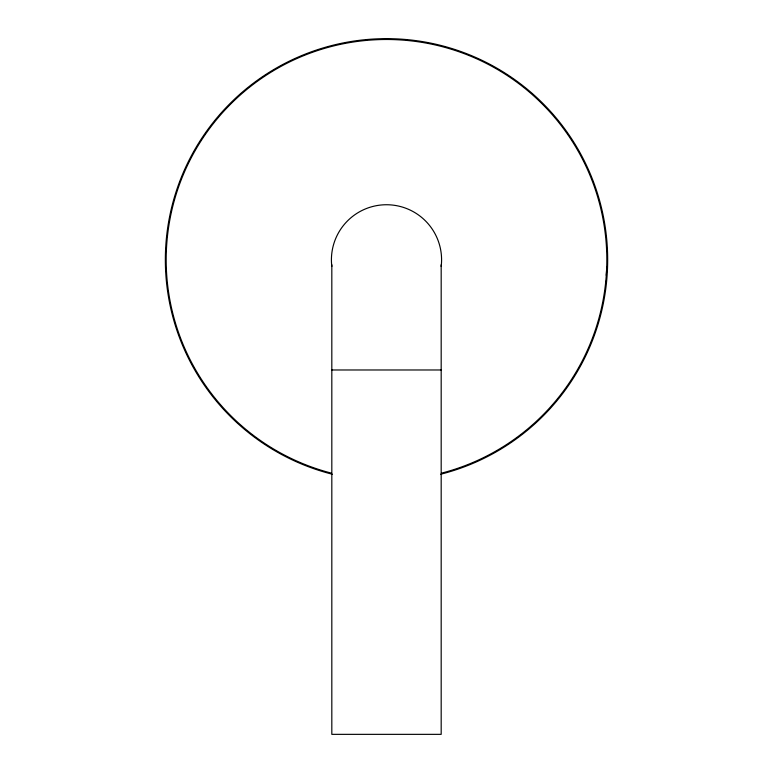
<?xml version="1.0" encoding="UTF-8"?>
<svg xmlns="http://www.w3.org/2000/svg" width="773" height="773" viewBox="0 0 773 773"><rect width="100%" height="100%" fill="white"/><g stroke="black" fill="none" stroke-linecap="round" stroke-linejoin="round"><path stroke-width="1.16" d="M331.82 369.977L441.18 369.977M441.18 264.743L441.18 734.35L331.82 734.35L331.82 264.743M331.511 473.163A220.315 220.315 0 0 1 170.707 215.387A220.315 220.315 0 0 1 420.27 42.1A220.315 220.315 0 0 1 605.617 282.85M606.699 266.965A220.315 220.315 0 0 1 606.274 275.314M605.771 281.275A220.315 220.315 0 0 1 441.489 473.163M331.82 266.453A55.076 55.076 0 0 1 386.5 204.739A55.076 55.076 0 0 1 441.18 266.453M332.303 474.226A221.155 221.155 0 0 1 204.748 133.826A221.155 221.155 0 0 1 568.271 133.826A221.155 221.155 0 0 1 440.707 474.226"/></g></svg>
